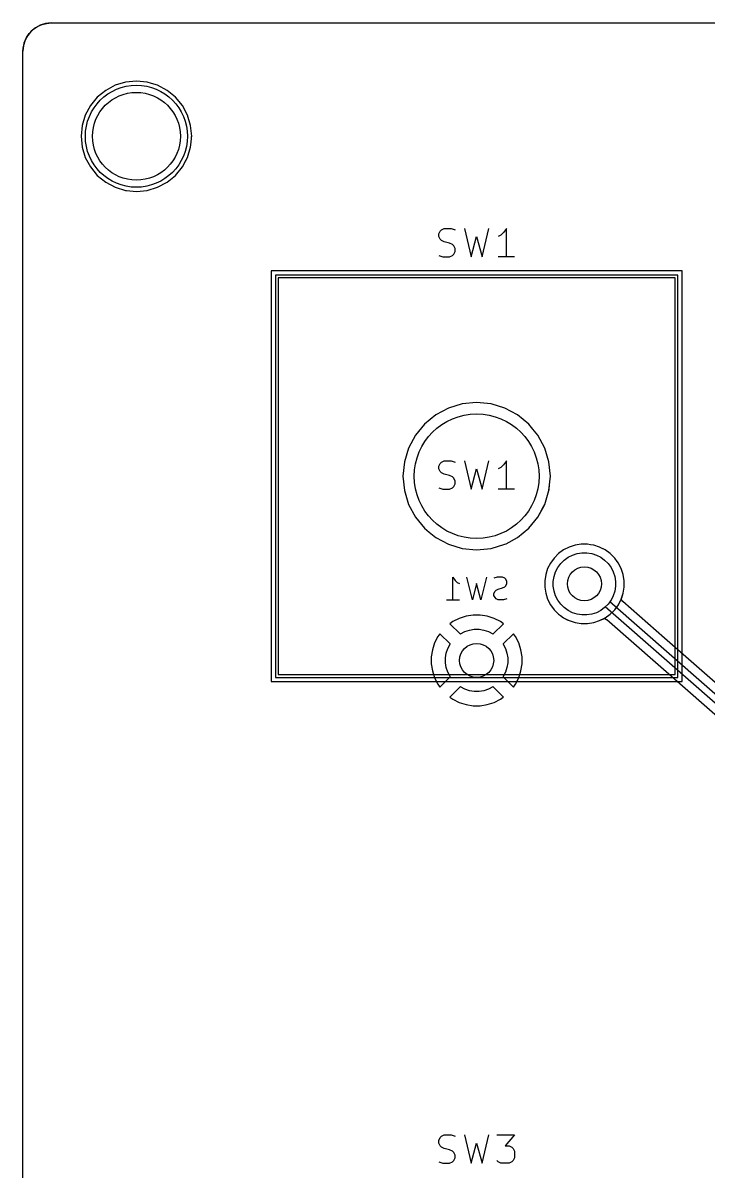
# Model space of a CAD drawing. Extents: x 0 to 96, y -64 to 1.6.
# Drawn here: x 0 to 24.16, y -40.53 to 0 of the extents above; entities that cross this region are included whole.
import ezdxf

# ---------------------------------------------------------------- set-up
doc = ezdxf.new("R2010")
doc.units = 0
for name, color, linetype in [('BLACK', 7, 'CONTINUOUS'), ('GRAY3', 9, 'CONTINUOUS'), ('LORANGE', 41, 'CONTINUOUS'), ('LYELLOW', 51, 'CONTINUOUS'), ('WHITE', 7, 'CONTINUOUS')]:
    doc.layers.add(name, color=color, linetype=linetype)

msp = doc.modelspace()

# ---------------------------------------------------------------- linework, layer by layer
at = {"layer": 'BLACK', "linetype": 'CONTINUOUS'}
for p, q in [((0.998491, -0.000037), (1.001527, 0)), ((0.998491, -0.000037), (1.001527, 0)), ((1.001527, 0), (94.998473, 0)), ((1.001527, 0), (94.998473, 0)), ((0.122726, -0.517314), (0.218338, -0.374219)), ((0.122726, -0.517314), (0.218338, -0.374219)), ((0.218338, -0.374219), (0.233751, -0.355439)), ((0.218338, -0.374219), (0.233751, -0.355439)), ((0.233751, -0.355439), (0.355439, -0.233751)), ((0.233751, -0.355439), (0.355439, -0.233751)), ((0.355439, -0.233751), (0.374219, -0.218338)), ((0.355439, -0.233751), (0.374219, -0.218338)), ((0.374219, -0.218338), (0.517314, -0.122726)), ((0.374219, -0.218338), (0.517314, -0.122726)), ((0.517314, -0.122726), (0.538738, -0.111274)), ((0.517314, -0.122726), (0.538738, -0.111274)), ((0.538738, -0.111274), (0.697741, -0.045412)), ((0.538738, -0.111274), (0.697741, -0.045412)), ((0.697741, -0.045412), (0.720983, -0.038362)), ((0.697741, -0.045412), (0.720983, -0.038362)), ((0.720983, -0.038362), (0.891272, -0.00449)), ((0.720983, -0.038362), (0.891272, -0.00449)), ((0.891272, -0.00449), (0.912415, -0.002145)), ((0.891272, -0.00449), (0.912415, -0.002145)), ((0.912415, -0.002145), (0.993037, -0.00017)), ((0.912415, -0.002145), (0.993037, -0.00017)), ((0.993037, -0.00017), (0.998491, -0.000037)), ((0.993037, -0.00017), (0.998491, -0.000037)), ((0.00449, -0.891272), (0.038363, -0.72098)), ((0.00449, -0.891272), (0.038363, -0.72098)), ((0.038363, -0.72098), (0.045412, -0.697741)), ((0.038363, -0.72098), (0.045412, -0.697741)), ((0.045412, -0.697741), (0.111274, -0.538738)), ((0.045412, -0.697741), (0.111274, -0.538738)), ((0.111274, -0.538738), (0.122726, -0.517314)), ((0.111274, -0.538738), (0.122726, -0.517314)), ((0, -1.001526), (0.000037, -0.99849)), ((0, -1.001526), (0.000037, -0.99849)), ((0, -4), (0, -1.001526)), ((0, -4), (0, -1.001526)), ((0.000037, -0.99849), (0.002145, -0.912421)), ((0.000037, -0.99849), (0.002145, -0.912421)), ((0.002145, -0.912415), (0.00449, -0.891272)), ((0.002145, -0.912415), (0.00449, -0.891272)), ((0.002146, -0.912419), (0.002145, -0.912415)), ((0.002146, -0.912419), (0.002145, -0.912415)), ((0.002145, -0.912421), (0.002146, -0.912419)), ((0.002145, -0.912421), (0.002146, -0.912419)), ((2.916636, -2.378634), (2.621141, -2.621141)), ((2.916636, -2.378634), (2.621141, -2.621141)), ((2.916643, -2.37863), (2.916636, -2.378634)), ((2.916643, -2.37863), (2.916636, -2.378634)), ((3.253762, -2.198436), (2.916643, -2.37863)), ((3.253762, -2.198436), (2.916643, -2.37863)), ((3.619575, -2.087468), (3.253762, -2.198436)), ((3.619575, -2.087468), (3.253762, -2.198436)), ((4, -2.05), (3.619575, -2.087468)), ((4, -2.05), (3.619575, -2.087468)), ((4.380426, -2.087468), (4, -2.05)), ((4.380426, -2.087468), (4, -2.05)), ((4.380426, -2.087469), (4.380424, -2.087468)), ((4.380424, -2.087468), (4.380426, -2.087468)), ((4.380426, -2.087469), (4.380424, -2.087468)), ((4.380424, -2.087468), (4.380426, -2.087468)), ((4.530275, -2.132925), (4.380426, -2.087469)), ((4.530275, -2.132925), (4.380426, -2.087469)), ((4.746237, -2.198436), (4.530275, -2.132925)), ((4.746237, -2.198436), (4.530275, -2.132925)), ((5.083356, -2.37863), (4.746237, -2.198436)), ((5.083356, -2.37863), (4.746237, -2.198436)), ((5.083363, -2.378634), (5.083356, -2.37863)), ((5.083363, -2.378634), (5.083356, -2.37863)), ((5.378858, -2.621141), (5.083363, -2.378634)), ((5.378858, -2.621141), (5.083363, -2.378634)), ((2.621141, -2.621141), (2.378634, -2.916636)), ((2.621141, -2.621141), (2.378634, -2.916636)), ((5.621365, -2.916636), (5.378858, -2.621141)), ((5.621365, -2.916636), (5.378858, -2.621141)), ((2.37863, -2.916643), (2.198436, -3.253762)), ((2.37863, -2.916643), (2.198436, -3.253762)), ((2.378634, -2.916636), (2.37863, -2.916643)), ((2.378634, -2.916636), (2.37863, -2.916643)), ((5.621369, -2.916643), (5.621365, -2.916636)), ((5.621369, -2.916643), (5.621365, -2.916636)), ((5.801563, -3.253762), (5.621369, -2.916643)), ((5.801563, -3.253762), (5.621369, -2.916643)), ((2.087468, -3.619575), (2.05, -4)), ((2.087468, -3.619575), (2.05, -4)), ((2.198436, -3.253762), (2.087468, -3.619575)), ((2.198436, -3.253762), (2.087468, -3.619575)), ((5.801563, -3.253764), (5.801563, -3.253762)), ((5.801563, -3.253764), (5.801563, -3.253762)), ((5.801565, -3.253767), (5.801563, -3.253764)), ((5.801565, -3.253767), (5.801563, -3.253764)), ((5.912531, -3.619574), (5.801565, -3.253767)), ((5.912531, -3.619574), (5.801565, -3.253767)), ((5.95, -4), (5.912531, -3.619574)), ((5.95, -4), (5.912531, -3.619574)), ((0, -16), (0, -4)), ((0, -16), (0, -4)), ((2.05, -4), (2.087468, -4.380424)), ((2.05, -4), (2.087468, -4.380424)), ((5.941754, -4.083727), (5.948689, -4.013306)), ((5.944343, -4.057432), (5.95, -4)), ((5.948689, -4.013306), (5.95, -4)), ((2.087468, -4.380424), (2.198436, -4.746237)), ((2.087468, -4.380424), (2.198436, -4.746237)), ((5.801565, -4.746233), (5.912531, -4.380426)), ((5.801565, -4.746233), (5.912531, -4.380426)), ((5.912531, -4.380426), (5.929612, -4.206999)), ((5.912531, -4.380426), (5.929612, -4.206999)), ((5.929612, -4.206999), (5.941754, -4.083727)), ((5.929612, -4.206999), (5.941754, -4.083727)), ((5.941754, -4.083727), (5.944343, -4.057432)), ((2.198436, -4.746237), (2.37863, -5.083356)), ((2.198436, -4.746237), (2.37863, -5.083356)), ((5.621366, -5.083362), (5.756797, -4.829989)), ((5.729485, -4.881084), (5.801563, -4.746237)), ((5.756797, -4.829989), (5.801563, -4.746237)), ((5.801563, -4.746236), (5.801565, -4.746233)), ((5.801563, -4.746236), (5.801565, -4.746233)), ((5.801563, -4.746237), (5.801563, -4.746236)), ((5.801563, -4.746237), (5.801563, -4.746236)), ((2.37863, -5.083356), (2.378634, -5.083363)), ((2.37863, -5.083356), (2.378634, -5.083363)), ((2.378634, -5.083363), (2.621141, -5.378858)), ((2.378634, -5.083363), (2.621141, -5.378858)), ((5.378858, -5.378858), (5.621366, -5.083362)), ((5.378858, -5.378858), (5.621366, -5.083362)), ((5.621366, -5.083362), (5.729485, -4.881084)), ((2.621141, -5.378858), (2.916636, -5.621365)), ((2.621141, -5.378858), (2.916636, -5.621365)), ((2.916636, -5.621365), (2.916643, -5.621369)), ((2.916636, -5.621365), (2.916643, -5.621369)), ((2.916643, -5.621369), (3.253762, -5.801563)), ((2.916643, -5.621369), (3.253762, -5.801563)), ((4.746233, -5.801565), (5.083362, -5.621366)), ((4.746233, -5.801565), (5.083362, -5.621366)), ((5.083362, -5.621366), (5.378858, -5.378858)), ((5.083362, -5.621366), (5.378858, -5.378858)), ((3.253762, -5.801563), (3.253764, -5.801563)), ((3.253762, -5.801563), (3.253764, -5.801563)), ((3.253764, -5.801563), (3.253767, -5.801565)), ((3.253764, -5.801563), (3.253767, -5.801565)), ((3.253767, -5.801565), (3.619574, -5.912531)), ((3.253767, -5.801565), (3.619574, -5.912531)), ((3.619574, -5.912531), (3.619573, -5.912531)), ((3.619573, -5.912531), (3.653682, -5.91589)), ((3.619574, -5.912531), (3.619573, -5.912531)), ((3.619573, -5.912531), (3.653682, -5.91589)), ((3.653682, -5.91589), (4, -5.95)), ((3.653682, -5.91589), (4, -5.95)), ((4, -5.95), (4.380426, -5.912531)), ((4, -5.95), (4.380426, -5.912531)), ((4.380426, -5.912531), (4.746233, -5.801565)), ((4.380426, -5.912531), (4.746233, -5.801565)), ((15.005018, -13.597914), (14.555522, -13.838175)), ((15.005018, -13.597914), (14.555522, -13.838175)), ((15.492766, -13.449957), (15.005018, -13.597914)), ((15.492766, -13.449957), (15.005018, -13.597914)), ((16, -13.4), (15.492766, -13.449957)), ((16, -13.4), (15.492766, -13.449957)), ((16.507233, -13.449957), (16, -13.4)), ((16.507233, -13.449957), (16, -13.4)), ((16.994981, -13.597914), (16.507233, -13.449957)), ((16.994981, -13.597914), (16.507233, -13.449957)), ((17.444477, -13.838175), (16.994981, -13.597914)), ((17.444477, -13.838175), (16.994981, -13.597914)), ((14.161521, -14.161521), (13.83818, -14.555515)), ((14.161521, -14.161521), (13.83818, -14.555515)), ((14.555515, -13.83818), (14.161521, -14.161521)), ((14.555515, -13.83818), (14.161521, -14.161521)), ((14.555522, -13.838175), (14.555515, -13.83818)), ((14.555522, -13.838175), (14.555515, -13.83818)), ((17.444484, -13.83818), (17.444477, -13.838175)), ((17.444484, -13.83818), (17.444477, -13.838175)), ((17.838478, -14.161521), (17.444484, -13.83818)), ((17.838478, -14.161521), (17.444484, -13.83818)), ((17.983605, -14.33836), (17.838478, -14.161521)), ((17.983605, -14.33836), (17.838478, -14.161521)), ((13.838175, -14.555522), (13.597914, -15.005018)), ((13.838175, -14.555522), (13.597914, -15.005018)), ((13.83818, -14.555515), (13.838175, -14.555522)), ((13.83818, -14.555515), (13.838175, -14.555522)), ((18.161821, -14.555517), (17.983605, -14.33836)), ((18.161821, -14.555517), (17.983605, -14.33836)), ((18.161822, -14.55552), (18.161821, -14.555517)), ((18.161822, -14.55552), (18.161821, -14.555517)), ((18.161824, -14.555522), (18.161822, -14.55552)), ((18.161824, -14.555522), (18.161822, -14.55552)), ((18.402085, -15.005018), (18.161824, -14.555522)), ((18.402085, -15.005018), (18.161824, -14.555522)), ((13.597914, -15.005018), (13.449957, -15.492766)), ((13.597914, -15.005018), (13.449957, -15.492766)), ((18.402085, -15.00502), (18.402085, -15.005018)), ((18.402085, -15.00502), (18.402085, -15.005018)), ((18.402087, -15.005023), (18.402085, -15.00502)), ((18.402087, -15.005023), (18.402085, -15.00502)), ((18.550042, -15.492765), (18.402087, -15.005023)), ((18.550042, -15.492765), (18.402087, -15.005023)), ((13.449957, -15.492766), (13.4, -16)), ((13.449957, -15.492766), (13.4, -16)), ((18.6, -16), (18.550042, -15.492765)), ((18.6, -16), (18.550042, -15.492765)), ((0, -19.689778), (0, -16)), ((0, -19.689778), (0, -16)), ((13.4, -16), (13.449957, -16.507233)), ((13.4, -16), (13.449957, -16.507233)), ((18.550042, -16.507235), (18.6, -16)), ((18.570058, -16.304006), (18.6, -16)), ((13.449957, -16.507233), (13.597914, -16.994981)), ((13.449957, -16.507233), (13.597914, -16.994981)), ((18.402087, -16.994977), (18.550042, -16.507235)), ((18.402087, -16.994977), (18.550042, -16.507235)), ((18.550042, -16.507235), (18.55359, -16.471211)), ((18.55359, -16.471211), (18.555356, -16.453286)), ((18.555356, -16.453286), (18.570058, -16.304006)), ((13.597914, -16.994981), (13.838175, -17.444477)), ((13.597914, -16.994981), (13.838175, -17.444477)), ((18.322848, -17.143223), (18.402085, -16.994981)), ((18.331516, -17.127007), (18.402085, -16.994981)), ((18.402085, -16.99498), (18.402087, -16.994977)), ((18.402085, -16.99498), (18.402087, -16.994977)), ((18.402085, -16.994981), (18.402085, -16.99498)), ((18.402085, -16.994981), (18.402085, -16.99498)), ((18.161821, -17.444483), (18.331516, -17.127007)), ((18.161821, -17.444483), (18.322848, -17.143223)), ((13.838175, -17.444477), (13.83818, -17.444484)), ((13.838175, -17.444477), (13.83818, -17.444484)), ((13.83818, -17.444484), (14.161521, -17.838478)), ((13.83818, -17.444484), (14.161521, -17.838478)), ((17.838478, -17.838478), (18.161821, -17.444483)), ((17.838478, -17.838478), (18.161821, -17.444483)), ((14.161521, -17.838478), (14.325696, -17.973212)), ((14.161521, -17.838478), (14.325696, -17.973212)), ((14.325696, -17.973212), (14.555517, -18.161821)), ((14.325696, -17.973212), (14.555517, -18.161821)), ((14.555517, -18.161821), (14.55552, -18.161822)), ((14.555517, -18.161821), (14.55552, -18.161822)), ((14.55552, -18.161822), (14.555522, -18.161824)), ((14.55552, -18.161822), (14.555522, -18.161824)), ((14.555522, -18.161824), (15.005018, -18.402085)), ((14.555522, -18.161824), (15.005018, -18.402085)), ((17.034827, -18.380787), (17.444477, -18.161824)), ((17.034827, -18.380787), (17.444477, -18.161824)), ((17.444475, -18.161824), (17.444483, -18.161821)), ((17.444475, -18.161824), (17.444483, -18.161821)), ((17.444477, -18.161824), (17.444475, -18.161824)), ((17.444477, -18.161824), (17.444475, -18.161824)), ((17.444483, -18.161821), (17.838478, -17.838478)), ((17.444483, -18.161821), (17.838478, -17.838478)), ((15.005018, -18.402085), (15.00502, -18.402085)), ((15.005018, -18.402085), (15.00502, -18.402085)), ((15.00502, -18.402085), (15.005023, -18.402087)), ((15.00502, -18.402085), (15.005023, -18.402087)), ((15.005023, -18.402087), (15.492765, -18.550042)), ((15.005023, -18.402087), (15.492765, -18.550042)), ((15.492765, -18.550042), (16, -18.6)), ((15.492765, -18.550042), (16, -18.6)), ((16, -18.6), (16.507235, -18.550042)), ((16, -18.6), (16.507235, -18.550042)), ((16.507235, -18.550042), (16.994977, -18.402087)), ((16.507235, -18.550042), (16.994977, -18.402087)), ((16.994977, -18.402087), (17.034827, -18.380787)), ((16.994977, -18.402087), (17.034827, -18.380787)), ((19.065974, -18.602187), (18.887641, -18.731752)), ((19.065974, -18.602187), (18.887641, -18.731752)), ((19.262393, -18.502104), (19.065974, -18.602187)), ((19.262393, -18.502104), (19.065974, -18.602187)), ((19.262396, -18.502103), (19.262393, -18.502104)), ((19.262396, -18.502103), (19.262393, -18.502104)), ((19.472047, -18.433985), (19.262396, -18.502103)), ((19.472047, -18.433985), (19.262396, -18.502103)), ((19.617201, -18.410995), (19.472047, -18.433985)), ((19.617201, -18.410995), (19.472047, -18.433985)), ((19.689778, -18.3995), (19.617201, -18.410995)), ((19.689778, -18.3995), (19.617201, -18.410995)), ((19.910222, -18.3995), (19.689778, -18.3995)), ((19.910222, -18.3995), (19.689778, -18.3995)), ((20.019086, -18.416742), (19.910222, -18.3995)), ((20.019086, -18.416742), (19.910222, -18.3995)), ((20.127952, -18.433985), (20.019086, -18.416742)), ((20.127952, -18.433985), (20.019086, -18.416742)), ((20.337604, -18.502104), (20.127952, -18.433985)), ((20.337603, -18.502103), (20.127952, -18.433985)), ((20.337606, -18.502104), (20.337603, -18.502103)), ((20.337605, -18.502104), (20.337604, -18.502104)), ((20.337606, -18.502105), (20.337605, -18.502104)), ((20.431687, -18.550042), (20.337606, -18.502104)), ((20.534022, -18.602185), (20.337606, -18.502105)), ((20.534022, -18.602185), (20.431687, -18.550042)), ((20.534024, -18.602186), (20.534022, -18.602185)), ((20.534024, -18.602186), (20.534022, -18.602185)), ((20.534025, -18.602187), (20.534024, -18.602186)), ((20.534025, -18.602187), (20.534024, -18.602186)), ((20.712358, -18.731752), (20.534025, -18.602187)), ((20.712358, -18.731752), (20.534025, -18.602187)), ((18.731752, -18.887641), (18.602187, -19.065974)), ((18.731752, -18.887641), (18.602187, -19.065974)), ((18.731756, -18.887636), (18.731752, -18.887641)), ((18.731756, -18.887636), (18.731752, -18.887641)), ((18.887636, -18.731756), (18.731756, -18.887636)), ((18.887636, -18.731756), (18.731756, -18.887636)), ((18.887641, -18.731752), (18.887636, -18.731756)), ((18.887641, -18.731752), (18.887636, -18.731756)), ((18.963553, -19.085607), (19.085607, -18.963553)), ((18.963553, -19.085607), (19.085607, -18.963553)), ((19.085607, -18.963553), (19.225252, -18.862096)), ((19.085607, -18.963553), (19.225252, -18.862096)), ((19.225252, -18.862096), (19.379048, -18.783733)), ((19.225252, -18.862096), (19.379048, -18.783733)), ((19.379048, -18.783733), (19.54321, -18.730393)), ((19.379048, -18.783733), (19.54321, -18.730393)), ((19.54321, -18.730393), (19.713695, -18.703391)), ((19.54321, -18.730393), (19.713695, -18.703391)), ((19.713695, -18.703391), (19.886305, -18.703391)), ((19.713695, -18.703391), (19.886305, -18.703391)), ((19.886305, -18.703391), (20.05679, -18.730393)), ((19.886305, -18.703391), (20.05679, -18.730393)), ((20.05679, -18.730393), (20.220952, -18.783733)), ((20.05679, -18.730393), (20.220952, -18.783733)), ((20.220952, -18.783733), (20.374748, -18.862096)), ((20.220952, -18.783733), (20.374748, -18.862096)), ((20.374748, -18.862096), (20.514393, -18.963553)), ((20.374748, -18.862096), (20.514393, -18.963553)), ((20.514393, -18.963553), (20.636447, -19.085607)), ((20.514393, -18.963553), (20.636447, -19.085607)), ((20.712363, -18.731756), (20.712358, -18.731752)), ((20.712363, -18.731756), (20.712358, -18.731752)), ((20.868243, -18.887636), (20.712363, -18.731756)), ((20.868243, -18.887636), (20.712363, -18.731756)), ((20.868247, -18.887641), (20.868243, -18.887636)), ((20.868247, -18.887641), (20.868243, -18.887636)), ((20.953776, -19.005363), (20.868247, -18.887641)), ((20.953776, -19.005363), (20.868247, -18.887641)), ((20.997815, -19.065978), (20.953776, -19.005363)), ((20.997815, -19.065978), (20.953776, -19.005363)), ((18.502103, -19.262396), (18.433985, -19.472047)), ((18.502103, -19.262396), (18.433985, -19.472047)), ((18.502104, -19.262393), (18.502103, -19.262396)), ((18.502104, -19.262393), (18.502103, -19.262396)), ((18.602187, -19.065974), (18.502104, -19.262393)), ((18.602187, -19.065974), (18.502104, -19.262393)), ((18.730393, -19.54321), (18.783733, -19.379048)), ((18.730393, -19.54321), (18.783733, -19.379048)), ((18.783733, -19.379048), (18.862096, -19.225252)), ((18.783733, -19.379048), (18.862096, -19.225252)), ((18.862096, -19.225252), (18.963553, -19.085607)), ((18.862096, -19.225252), (18.963553, -19.085607)), ((20.636447, -19.085607), (20.737904, -19.225252)), ((20.636447, -19.085607), (20.737904, -19.225252)), ((20.737904, -19.225252), (20.816267, -19.379048)), ((20.737904, -19.225252), (20.816267, -19.379048)), ((20.816267, -19.379048), (20.869607, -19.54321)), ((20.816267, -19.379048), (20.869607, -19.54321)), ((21.054684, -19.177589), (20.997815, -19.065978)), ((21.054684, -19.177589), (20.997815, -19.065978)), ((21.097895, -19.262393), (21.054684, -19.177589)), ((21.097895, -19.262393), (21.054684, -19.177589)), ((21.097896, -19.262396), (21.097895, -19.262393)), ((21.097896, -19.262396), (21.097895, -19.262393)), ((21.131955, -19.367221), (21.097896, -19.262396)), ((21.131955, -19.367221), (21.097896, -19.262396)), ((21.166015, -19.472049), (21.131955, -19.367221)), ((21.166015, -19.472049), (21.131955, -19.367221)), ((0, -22.374071), (0, -19.689778)), ((0, -22.374071), (0, -19.689778)), ((18.433985, -19.472047), (18.3995, -19.689778)), ((18.433985, -19.472047), (18.3995, -19.689778)), ((18.3995, -19.689778), (18.3995, -19.910221)), ((18.3995, -19.689778), (18.3995, -19.910221)), ((18.703391, -19.713695), (18.730393, -19.54321)), ((18.703391, -19.713695), (18.730393, -19.54321)), ((18.703391, -19.886305), (18.703391, -19.713695)), ((18.703391, -19.886305), (18.703391, -19.713695)), ((20.869607, -19.54321), (20.896609, -19.713695)), ((20.869607, -19.54321), (20.896609, -19.713695)), ((20.896609, -19.713695), (20.896609, -19.886305)), ((20.896609, -19.713695), (20.896609, -19.886305)), ((21.2005, -19.689778), (21.166015, -19.472049)), ((21.2005, -19.689778), (21.166015, -19.472049)), ((21.2005, -19.910222), (21.2005, -19.689778)), ((21.2005, -19.910222), (21.2005, -19.689778)), ((18.3995, -19.910221), (18.433985, -20.127952)), ((18.3995, -19.910221), (18.433985, -20.127952)), ((18.433985, -20.127952), (18.502103, -20.337603)), ((18.433985, -20.127952), (18.502103, -20.337603)), ((18.730393, -20.05679), (18.703391, -19.886305)), ((18.730393, -20.05679), (18.703391, -19.886305)), ((18.783733, -20.220952), (18.730393, -20.05679)), ((18.783733, -20.220952), (18.730393, -20.05679)), ((18.862096, -20.374748), (18.783733, -20.220952)), ((18.862096, -20.374748), (18.783733, -20.220952)), ((20.816267, -20.220952), (20.737904, -20.374748)), ((20.816267, -20.220952), (20.737904, -20.374748)), ((20.869607, -20.05679), (20.816267, -20.220952)), ((20.869607, -20.05679), (20.816267, -20.220952)), ((20.896609, -19.886305), (20.869607, -20.05679)), ((20.896609, -19.886305), (20.869607, -20.05679)), ((21.097895, -20.337606), (21.166015, -20.127951)), ((21.114061, -20.287848), (21.166015, -20.127951)), ((21.166015, -20.127951), (21.2005, -19.910222)), ((21.166015, -20.127951), (21.2005, -19.910222)), ((18.502103, -20.337603), (18.502104, -20.337606)), ((18.502103, -20.337603), (18.502104, -20.337606)), ((18.502104, -20.337606), (18.602187, -20.534025)), ((18.502104, -20.337606), (18.602187, -20.534025)), ((18.602187, -20.534025), (18.731752, -20.712358)), ((18.602187, -20.534025), (18.731752, -20.712358)), ((18.963553, -20.514393), (18.862096, -20.374748)), ((18.963553, -20.514393), (18.862096, -20.374748)), ((19.085607, -20.636447), (18.963553, -20.514393)), ((19.085607, -20.636447), (18.963553, -20.514393)), ((19.225252, -20.737904), (19.085607, -20.636447)), ((19.225252, -20.737904), (19.085607, -20.636447)), ((20.514393, -20.636447), (20.374748, -20.737904)), ((20.514393, -20.636447), (20.374748, -20.737904)), ((20.636447, -20.514393), (20.514393, -20.636447)), ((20.537197, -20.613642), (20.514393, -20.636447)), ((27.917525, -27.09393), (20.537197, -20.613642)), ((20.737904, -20.374748), (20.636447, -20.514393)), ((20.737904, -20.374748), (20.70134, -20.425073)), ((20.70134, -20.425073), (28.067886, -26.89326)), ((20.868242, -20.712365), (20.997815, -20.534022)), ((20.997815, -20.534022), (21.097895, -20.337606)), ((21.112806, -20.360266), (21.113264, -20.290398)), ((21.150194, -20.41929), (21.112806, -20.360266)), ((21.113264, -20.290398), (21.114061, -20.287848)), ((22.628812, -21.717589), (21.150194, -20.41929)), ((15.385815, -21.017219), (15.161413, -21.131559)), ((15.385815, -21.017219), (15.161413, -21.131559)), ((15.62533, -20.939397), (15.385815, -21.017219)), ((15.62533, -20.939397), (15.385815, -21.017219)), ((15.874072, -20.9), (15.62533, -20.939397)), ((15.874072, -20.9), (15.62533, -20.939397)), ((16.125928, -20.9), (15.874072, -20.9)), ((16.125928, -20.9), (15.874072, -20.9)), ((16.374669, -20.939397), (16.125928, -20.9)), ((16.374669, -20.939397), (16.125928, -20.9)), ((16.614184, -21.017219), (16.374669, -20.939397)), ((16.614184, -21.017219), (16.374669, -20.939397)), ((16.838583, -21.131557), (16.614184, -21.017219)), ((16.838583, -21.131557), (16.614184, -21.017219)), ((18.731752, -20.712358), (18.731756, -20.712363)), ((18.731752, -20.712358), (18.731756, -20.712363)), ((18.731756, -20.712363), (18.887636, -20.868243)), ((18.731756, -20.712363), (18.887636, -20.868243)), ((18.887636, -20.868243), (18.887641, -20.868247)), ((18.887636, -20.868243), (18.887641, -20.868247)), ((18.887641, -20.868247), (18.95996, -20.920789)), ((18.887641, -20.868247), (18.95996, -20.920789)), ((18.95996, -20.920789), (19.065978, -20.997815)), ((18.95996, -20.920789), (19.065978, -20.997815)), ((19.065978, -20.997815), (19.17648, -21.054119)), ((19.065978, -20.997815), (19.194375, -21.063237)), ((19.17648, -21.054119), (19.262393, -21.097895)), ((19.194375, -21.063237), (19.262393, -21.097895)), ((19.379048, -20.816267), (19.225252, -20.737904)), ((19.379048, -20.816267), (19.225252, -20.737904)), ((19.54321, -20.869607), (19.379048, -20.816267)), ((19.54321, -20.869607), (19.379048, -20.816267)), ((19.713695, -20.896609), (19.54321, -20.869607)), ((19.713695, -20.896609), (19.54321, -20.869607)), ((19.886305, -20.896609), (19.713695, -20.896609)), ((19.886305, -20.896609), (19.713695, -20.896609)), ((20.05679, -20.869607), (19.886305, -20.896609)), ((20.05679, -20.869607), (19.886305, -20.896609)), ((20.220952, -20.816267), (20.05679, -20.869607)), ((20.220952, -20.816267), (20.05679, -20.869607)), ((20.374748, -20.737904), (20.220952, -20.816267)), ((20.374748, -20.737904), (20.220952, -20.816267)), ((20.337606, -21.097895), (20.534022, -20.997815)), ((20.337606, -21.097895), (20.449777, -21.040739)), ((20.449777, -21.040739), (20.518441, -21.027844)), ((20.518441, -21.027844), (20.583181, -21.054119)), ((20.534022, -20.997815), (20.712365, -20.868242)), ((20.583181, -21.054119), (20.587874, -21.058038)), ((20.587874, -21.058038), (27.684673, -27.289372)), ((20.712365, -20.868242), (20.868242, -20.712365)), ((15.059301, -21.205747), (15.0593, -21.205748)), ((15.059301, -21.205747), (15.0593, -21.205748)), ((15.0593, -21.205748), (15.419689, -21.566137)), ((15.0593, -21.205748), (15.419689, -21.566137)), ((15.161413, -21.131559), (15.059301, -21.205747)), ((15.161413, -21.131559), (15.059301, -21.205747)), ((15.579048, -21.483733), (15.74321, -21.430393)), ((15.579048, -21.483733), (15.74321, -21.430393)), ((15.74321, -21.430393), (15.913695, -21.403391)), ((15.74321, -21.430393), (15.913695, -21.403391)), ((15.913695, -21.403391), (16.086305, -21.403391)), ((15.913695, -21.403391), (16.086305, -21.403391)), ((16.086305, -21.403391), (16.25679, -21.430393)), ((16.086305, -21.403391), (16.25679, -21.430393)), ((16.25679, -21.430393), (16.420952, -21.483733)), ((16.25679, -21.430393), (16.420952, -21.483733)), ((16.580309, -21.566136), (16.940698, -21.205748)), ((16.580309, -21.566136), (16.940698, -21.205748)), ((16.940698, -21.205748), (16.838583, -21.131557)), ((16.940698, -21.205748), (16.838583, -21.131557)), ((19.262393, -21.097895), (19.262396, -21.097896)), ((19.262393, -21.097895), (19.262396, -21.097896)), ((19.262396, -21.097896), (19.365997, -21.131557)), ((19.262396, -21.097896), (19.365997, -21.131557)), ((19.365997, -21.131557), (19.472049, -21.166015)), ((19.365997, -21.131557), (19.472049, -21.166015)), ((19.472049, -21.166015), (19.689778, -21.2005)), ((19.472049, -21.166015), (19.689778, -21.2005)), ((19.689778, -21.2005), (19.689779, -21.2005)), ((19.689778, -21.2005), (19.689779, -21.2005)), ((19.689779, -21.2005), (19.910221, -21.2005)), ((19.689779, -21.2005), (19.910221, -21.2005)), ((19.910221, -21.2005), (19.910222, -21.2005)), ((19.910221, -21.2005), (19.910222, -21.2005)), ((19.910222, -21.2005), (20.127951, -21.166015)), ((19.910222, -21.2005), (20.127951, -21.166015)), ((20.127951, -21.166015), (20.337606, -21.097895)), ((20.127951, -21.166015), (20.337606, -21.097895)), ((14.631559, -21.661413), (14.517219, -21.885815)), ((14.631559, -21.661413), (14.517219, -21.885815)), ((14.705747, -21.559301), (14.631559, -21.661413)), ((14.705747, -21.559301), (14.631559, -21.661413)), ((14.705748, -21.5593), (14.705747, -21.559301)), ((14.705748, -21.5593), (14.705747, -21.559301)), ((15.066137, -21.919689), (14.705748, -21.5593)), ((15.066137, -21.919689), (14.705748, -21.5593)), ((15.419689, -21.566137), (15.425252, -21.562096)), ((15.419689, -21.566137), (15.425252, -21.562096)), ((15.425252, -21.562096), (15.579048, -21.483733)), ((15.425252, -21.562096), (15.579048, -21.483733)), ((16.420952, -21.483733), (16.574748, -21.562096)), ((16.420952, -21.483733), (16.574748, -21.562096)), ((16.574748, -21.562096), (16.580309, -21.566136)), ((16.574748, -21.562096), (16.580309, -21.566136)), ((17.29425, -21.5593), (16.933861, -21.919688)), ((17.29425, -21.5593), (16.933861, -21.919688)), ((17.29425, -21.559301), (17.29425, -21.5593)), ((17.29425, -21.559301), (17.29425, -21.5593)), ((17.368442, -21.661416), (17.29425, -21.559301)), ((17.368442, -21.661416), (17.29425, -21.559301)), ((17.48278, -21.885815), (17.368442, -21.661416)), ((17.48278, -21.885815), (17.368442, -21.661416)), ((28.216616, -26.623953), (22.628812, -21.717589)), ((14.439397, -22.12533), (14.4, -22.374071)), ((14.439397, -22.12533), (14.4, -22.374071)), ((14.517219, -21.885815), (14.439397, -22.12533)), ((14.517219, -21.885815), (14.439397, -22.12533)), ((14.903391, -22.413695), (14.930393, -22.24321)), ((14.903391, -22.413695), (14.930393, -22.24321)), ((14.930393, -22.24321), (14.983733, -22.079048)), ((14.930393, -22.24321), (14.983733, -22.079048)), ((14.983733, -22.079048), (15.062096, -21.925252)), ((14.983733, -22.079048), (15.062096, -21.925252)), ((15.062096, -21.925252), (15.066137, -21.919689)), ((15.062096, -21.925252), (15.066137, -21.919689)), ((16.933861, -21.919688), (16.937904, -21.925252)), ((16.933861, -21.919688), (16.937904, -21.925252)), ((16.937904, -21.925252), (17.016267, -22.079048)), ((16.937904, -21.925252), (17.016267, -22.079048)), ((17.016267, -22.079048), (17.069607, -22.24321)), ((17.016267, -22.079048), (17.069607, -22.24321)), ((17.069607, -22.24321), (17.096609, -22.413695)), ((17.069607, -22.24321), (17.096609, -22.413695)), ((17.560602, -22.12533), (17.48278, -21.885815)), ((17.560602, -22.12533), (17.48278, -21.885815)), ((17.6, -22.374071), (17.560602, -22.12533)), ((17.6, -22.374071), (17.560602, -22.12533)), ((0, -38.374071), (0, -22.374071)), ((0, -48), (0, -22.374071)), ((14.4, -22.374071), (14.4, -22.625928)), ((14.4, -22.374071), (14.4, -22.625928)), ((14.4, -22.625928), (14.439397, -22.874669)), ((14.4, -22.625928), (14.439397, -22.874669)), ((14.903391, -22.586305), (14.903391, -22.413695)), ((14.903391, -22.586305), (14.903391, -22.413695)), ((14.930393, -22.75679), (14.903391, -22.586305)), ((14.930393, -22.75679), (14.903391, -22.586305)), ((17.096609, -22.586305), (17.069607, -22.75679)), ((17.096609, -22.586305), (17.069607, -22.75679)), ((17.096609, -22.413695), (17.096609, -22.586305)), ((17.096609, -22.413695), (17.096609, -22.586305)), ((17.560602, -22.874669), (17.6, -22.625928)), ((17.560602, -22.874669), (17.6, -22.625928)), ((17.6, -22.625928), (17.6, -22.374071)), ((17.6, -22.625928), (17.6, -22.374071)), ((14.439397, -22.874669), (14.517219, -23.114184)), ((14.439397, -22.874669), (14.517219, -23.114184)), ((14.705748, -23.440698), (15.066136, -23.080309)), ((14.705748, -23.440698), (15.066136, -23.080309)), ((14.983733, -22.920952), (14.930393, -22.75679)), ((14.983733, -22.920952), (14.930393, -22.75679)), ((15.062096, -23.074748), (14.983733, -22.920952)), ((15.062096, -23.074748), (14.983733, -22.920952)), ((15.066136, -23.080309), (15.062096, -23.074748)), ((15.066136, -23.080309), (15.062096, -23.074748)), ((16.937904, -23.074748), (16.933862, -23.08031)), ((16.937904, -23.074748), (16.933862, -23.08031)), ((16.933862, -23.08031), (17.29425, -23.440698)), ((16.933862, -23.08031), (17.29425, -23.440698)), ((17.016267, -22.920952), (16.937904, -23.074748)), ((17.016267, -22.920952), (16.937904, -23.074748)), ((17.069607, -22.75679), (17.016267, -22.920952)), ((17.069607, -22.75679), (17.016267, -22.920952)), ((17.48278, -23.114184), (17.560602, -22.874669)), ((17.48278, -23.114184), (17.560602, -22.874669)), ((14.517219, -23.114184), (14.631557, -23.338583)), ((14.517219, -23.114184), (14.631557, -23.338583)), ((14.631557, -23.338583), (14.705748, -23.440697)), ((14.631557, -23.338583), (14.705748, -23.440697)), ((14.705748, -23.440697), (14.705748, -23.440698)), ((14.705748, -23.440697), (14.705748, -23.440698)), ((15.419688, -23.433862), (15.0593, -23.79425)), ((15.419688, -23.433862), (15.0593, -23.79425)), ((15.425252, -23.437904), (15.419688, -23.433862)), ((15.425252, -23.437904), (15.419688, -23.433862)), ((15.579048, -23.516267), (15.425252, -23.437904)), ((15.579048, -23.516267), (15.425252, -23.437904)), ((16.574748, -23.437904), (16.420952, -23.516267)), ((16.574748, -23.437904), (16.420952, -23.516267)), ((16.58031, -23.433862), (16.574748, -23.437904)), ((16.58031, -23.433862), (16.574748, -23.437904)), ((16.940698, -23.79425), (16.58031, -23.433862)), ((16.940698, -23.79425), (16.58031, -23.433862)), ((17.29425, -23.440697), (17.368442, -23.338581)), ((17.29425, -23.440697), (17.368442, -23.338581)), ((17.29425, -23.440698), (17.29425, -23.440697)), ((17.29425, -23.440698), (17.29425, -23.440697)), ((17.368442, -23.338581), (17.368446, -23.338575)), ((17.368442, -23.338581), (17.368446, -23.338575)), ((17.368446, -23.338575), (17.48278, -23.114184)), ((17.368446, -23.338575), (17.48278, -23.114184)), ((15.0593, -23.79425), (15.161416, -23.868442)), ((15.0593, -23.79425), (15.161416, -23.868442)), ((15.161416, -23.868442), (15.385815, -23.98278)), ((15.161416, -23.868442), (15.385815, -23.98278)), ((15.74321, -23.569607), (15.579048, -23.516267)), ((15.74321, -23.569607), (15.579048, -23.516267)), ((15.913695, -23.596609), (15.74321, -23.569607)), ((15.913695, -23.596609), (15.74321, -23.569607)), ((16.086305, -23.596609), (15.913695, -23.596609)), ((16.086305, -23.596609), (15.913695, -23.596609)), ((16.25679, -23.569607), (16.086305, -23.596609)), ((16.25679, -23.569607), (16.086305, -23.596609)), ((16.420952, -23.516267), (16.25679, -23.569607)), ((16.420952, -23.516267), (16.25679, -23.569607)), ((16.614184, -23.98278), (16.838575, -23.868446)), ((16.614184, -23.98278), (16.838575, -23.868446)), ((16.838575, -23.868446), (16.838581, -23.868442)), ((16.838575, -23.868446), (16.838581, -23.868442)), ((16.838581, -23.868442), (16.940697, -23.79425)), ((16.838581, -23.868442), (16.940697, -23.79425)), ((16.940697, -23.79425), (16.940698, -23.79425)), ((16.940697, -23.79425), (16.940698, -23.79425)), ((15.385815, -23.98278), (15.62533, -24.060602)), ((15.385815, -23.98278), (15.62533, -24.060602)), ((15.62533, -24.060602), (15.874072, -24.1)), ((15.62533, -24.060602), (15.874072, -24.1)), ((15.874072, -24.1), (16.125928, -24.1)), ((15.874072, -24.1), (16.125928, -24.1)), ((16.125928, -24.1), (16.374669, -24.060602)), ((16.125928, -24.1), (16.374669, -24.060602)), ((16.374669, -24.060602), (16.614184, -23.98278)), ((16.374669, -24.060602), (16.614184, -23.98278)), ((0, -48), (0, -38.374071))]:
    msp.add_line(p, q, dxfattribs=at)
at = {"layer": 'BLACK'}
for centre, radius in [((4, -4), 1.55), ((4, -4), 1.55), ((16, -16), 2.2), ((16, -16), 2.2), ((19.8, -19.8), 0.6), ((19.8, -19.8), 0.6), ((16, -22.5), 0.6), ((16, -22.5), 0.6)]:
    msp.add_circle(centre, radius, dxfattribs=at)
at = {"layer": 'GRAY3', "linetype": 'CONTINUOUS'}
for p, q in [((9, -9), (9, -23)), ((23, -9), (9, -9)), ((23, -23), (23, -9)), ((14.666667, -15.645295), (14.714286, -15.550057)), ((14.666667, -15.740533), (14.666667, -15.645295)), ((14.714286, -15.835771), (14.666667, -15.740533)), ((14.714286, -15.550057), (14.761905, -15.502438)), ((14.761905, -15.502438), (14.857143, -15.454819)), ((14.857143, -15.454819), (15.095238, -15.454819)), ((15.095238, -15.454819), (15.238095, -15.502438)), ((15.571429, -15.454819), (15.809524, -16.454819)), ((15.809524, -16.454819), (16, -15.740533)), ((16, -15.740533), (16.190476, -16.454819)), ((16.190476, -16.454819), (16.428572, -15.454819)), ((16.857143, -15.692914), (16.761905, -15.740533)), ((16.952381, -15.597676), (16.857143, -15.692914)), ((17.047619, -15.454819), (16.952381, -15.597676)), ((17.047619, -16.454819), (17.047619, -15.454819)), ((14.761905, -15.88339), (14.714286, -15.835771)), ((14.857143, -15.931009), (14.761905, -15.88339)), ((15.047619, -15.978628), (14.857143, -15.931009)), ((15.142857, -16.026247), (15.047619, -15.978628)), ((15.190476, -16.073866), (15.142857, -16.026247)), ((15.238095, -16.169104), (15.190476, -16.073866)), ((15.238095, -16.264342), (15.238095, -16.169104)), ((14.666667, -16.4072), (14.809524, -16.454819)), ((14.809524, -16.454819), (15.047619, -16.454819)), ((15.047619, -16.454819), (15.142857, -16.4072)), ((15.142857, -16.4072), (15.190476, -16.35958)), ((15.190476, -16.35958), (15.238095, -16.264342)), ((17.333333, -16.454819), (16.761905, -16.454819)), ((9, -23), (23, -23))]:
    msp.add_line(p, q, dxfattribs=at)
at = {"layer": 'LORANGE', "linetype": 'CONTINUOUS'}
for p, q in [((15.161904, -20.362295), (15.161904, -19.562295)), ((15.161904, -19.562295), (15.238095, -19.67658)), ((15.238095, -19.67658), (15.314285, -19.752771)), ((15.314285, -19.752771), (15.390476, -19.790866)), ((15.847619, -20.362295), (15.657143, -19.562295)), ((16, -19.790866), (15.847619, -20.362295)), ((16.152381, -20.362295), (16, -19.790866)), ((16.342857, -19.562295), (16.152381, -20.362295)), ((16.723809, -19.562295), (16.609524, -19.60039)), ((16.914286, -19.562295), (16.723809, -19.562295)), ((16.990476, -19.60039), (16.914286, -19.562295)), ((17.028571, -19.638485), (16.990476, -19.60039)), ((17.066667, -19.714676), (17.028571, -19.638485)), ((17.028571, -19.867057), (17.066667, -19.790866)), ((17.066667, -19.790866), (17.066667, -19.714676)), ((16.609524, -20.133723), (16.647619, -20.057533)), ((16.609524, -20.209914), (16.609524, -20.133723)), ((16.647619, -20.286104), (16.609524, -20.209914)), ((16.647619, -20.057533), (16.685714, -20.019438)), ((16.685714, -20.019438), (16.761905, -19.981342)), ((16.761905, -19.981342), (16.914286, -19.943247)), ((16.914286, -19.943247), (16.990476, -19.905152)), ((16.990476, -19.905152), (17.028571, -19.867057)), ((14.933333, -20.362295), (15.390476, -20.362295)), ((16.685714, -20.3242), (16.647619, -20.286104)), ((16.761905, -20.362295), (16.685714, -20.3242)), ((16.952381, -20.362295), (16.761905, -20.362295)), ((17.066667, -20.3242), (16.952381, -20.362295))]:
    msp.add_line(p, q, dxfattribs=at)
at = {"layer": 'LYELLOW', "linetype": 'CONTINUOUS'}
for p, q in [((14.761905, -7.299838), (14.857143, -7.252219)), ((14.857143, -7.252219), (15.095238, -7.252219)), ((15.095238, -7.252219), (15.238095, -7.299838)), ((15.571429, -7.252219), (15.809524, -8.252219)), ((16.190476, -8.252219), (16.428572, -7.252219)), ((17.047619, -7.252219), (16.952381, -7.395076)), ((17.047619, -8.252219), (17.047619, -7.252219)), ((14.666667, -7.442695), (14.714286, -7.347457)), ((14.666667, -7.537933), (14.666667, -7.442695)), ((14.714286, -7.633171), (14.666667, -7.537933)), ((14.714286, -7.347457), (14.761905, -7.299838)), ((14.761905, -7.68079), (14.714286, -7.633171)), ((14.857143, -7.728409), (14.761905, -7.68079)), ((15.809524, -8.252219), (16, -7.537933)), ((16, -7.537933), (16.190476, -8.252219)), ((16.857143, -7.490314), (16.761905, -7.537933)), ((16.952381, -7.395076), (16.857143, -7.490314)), ((15.047619, -7.776028), (14.857143, -7.728409)), ((15.142857, -7.823647), (15.047619, -7.776028)), ((15.190476, -7.871266), (15.142857, -7.823647)), ((15.238095, -7.966504), (15.190476, -7.871266)), ((15.190476, -8.15698), (15.238095, -8.061742)), ((15.238095, -8.061742), (15.238095, -7.966504)), ((14.666667, -8.2046), (14.809524, -8.252219)), ((14.809524, -8.252219), (15.047619, -8.252219)), ((15.047619, -8.252219), (15.142857, -8.2046)), ((15.142857, -8.2046), (15.190476, -8.15698)), ((17.333333, -8.252219), (16.761905, -8.252219)), ((8.9, -8.9), (8.9, -23.1)), ((23.1, -8.9), (8.9, -8.9)), ((23.1, -23.1), (23.1, -8.9)), ((8.9, -23.1), (23.1, -23.1)), ((14.714286, -39.347457), (14.761905, -39.299838)), ((14.761905, -39.299838), (14.857143, -39.252219)), ((14.857143, -39.252219), (15.095238, -39.252219)), ((15.095238, -39.252219), (15.238095, -39.299838)), ((15.571429, -39.252219), (15.809524, -40.252219)), ((16.190476, -40.252219), (16.428572, -39.252219)), ((16.714286, -39.252219), (17.333333, -39.252219)), ((17.333333, -39.252219), (17, -39.633171)), ((14.666667, -39.442695), (14.714286, -39.347457)), ((14.666667, -39.537933), (14.666667, -39.442695)), ((14.714286, -39.633171), (14.666667, -39.537933)), ((14.761905, -39.68079), (14.714286, -39.633171)), ((14.857143, -39.728409), (14.761905, -39.68079)), ((15.809524, -40.252219), (16, -39.537933)), ((16, -39.537933), (16.190476, -40.252219)), ((17, -39.633171), (17.142857, -39.633171)), ((17.142857, -39.633171), (17.238095, -39.68079)), ((17.238095, -39.68079), (17.285714, -39.728409)), ((15.047619, -39.776028), (14.857143, -39.728409)), ((15.142857, -39.823647), (15.047619, -39.776028)), ((15.190476, -39.871266), (15.142857, -39.823647)), ((15.238095, -39.966504), (15.190476, -39.871266)), ((15.190476, -40.15698), (15.238095, -40.061742)), ((15.238095, -40.061742), (15.238095, -39.966504)), ((17.285714, -39.728409), (17.333333, -39.823647)), ((17.333333, -40.061742), (17.285714, -40.15698)), ((17.333333, -39.823647), (17.333333, -40.061742)), ((14.666667, -40.2046), (14.809524, -40.252219)), ((14.809524, -40.252219), (15.047619, -40.252219)), ((15.047619, -40.252219), (15.142857, -40.2046)), ((15.142857, -40.2046), (15.190476, -40.15698)), ((16.761905, -40.2046), (16.714286, -40.15698)), ((16.857143, -40.252219), (16.761905, -40.2046)), ((17.142857, -40.252219), (16.857143, -40.252219)), ((17.238095, -40.2046), (17.142857, -40.252219)), ((17.285714, -40.15698), (17.238095, -40.2046))]:
    msp.add_line(p, q, dxfattribs=at)
at = {"layer": 'WHITE', "linetype": 'CONTINUOUS'}
for p, q in [((1, 0), (95, 0)), ((0, -63), (0, -1)), ((8.75, -8.75), (8.75, -23.25)), ((23.25, -8.75), (8.75, -8.75)), ((23.25, -23.25), (23.25, -8.75)), ((8.75, -23.25), (23.25, -23.25))]:
    msp.add_line(p, q, dxfattribs=at)
at = {"layer": 'WHITE'}
for centre, radius in [((4, -4), 1.8), ((4, -4), 1.549999), ((16, -16), 2.199999), ((19.8, -19.8), 0.6), ((16, -22.5), 0.6)]:
    msp.add_circle(centre, radius, dxfattribs=at)
msp.add_arc((1, -1), 1, 90, 180, dxfattribs=at)

doc.saveas('drawing.dxf')
